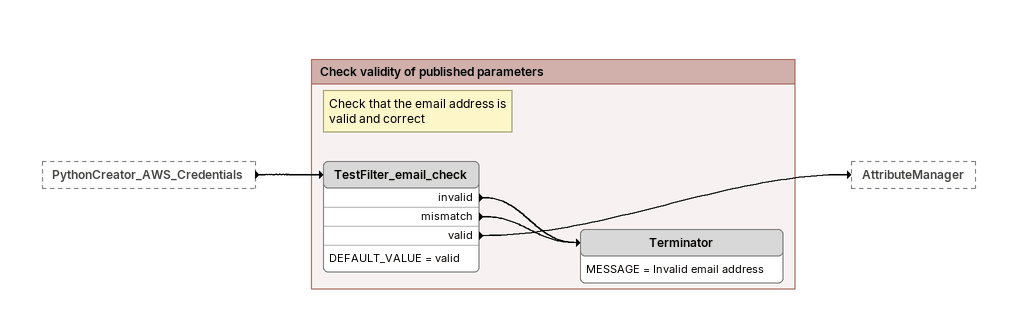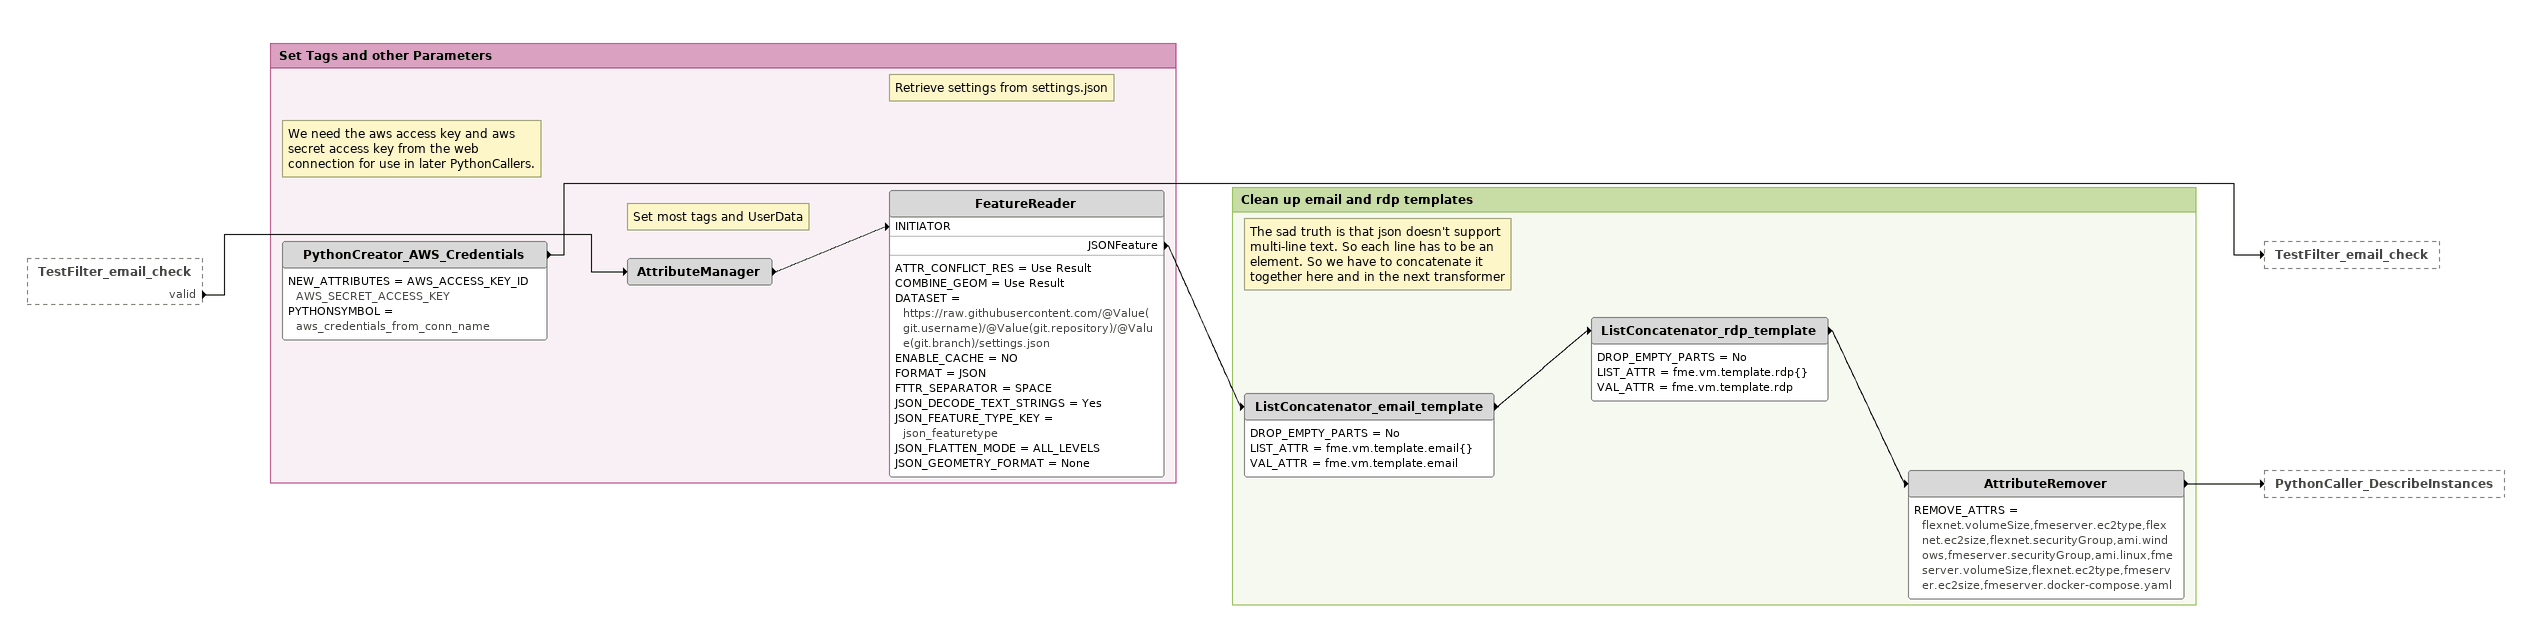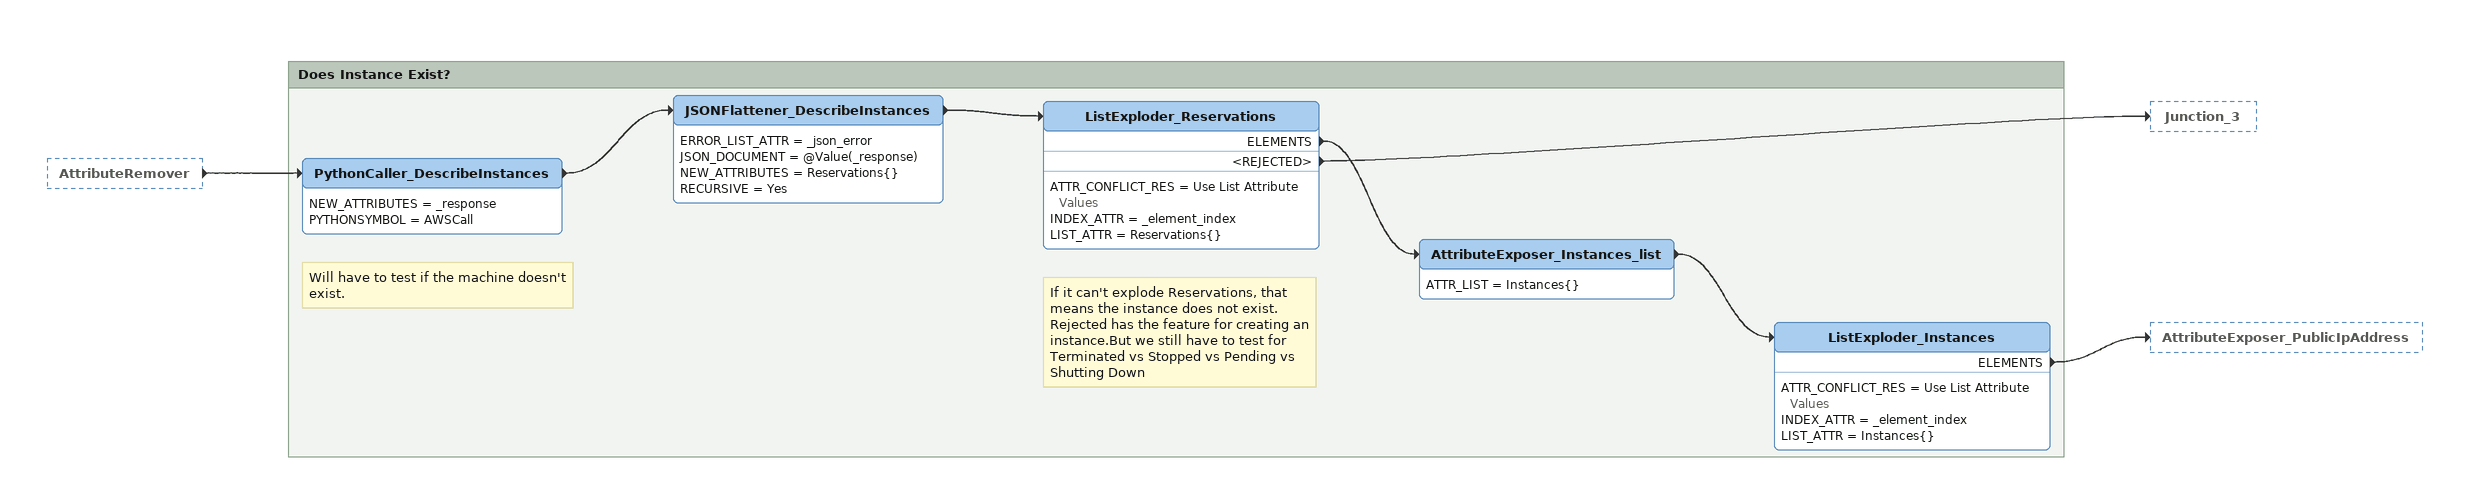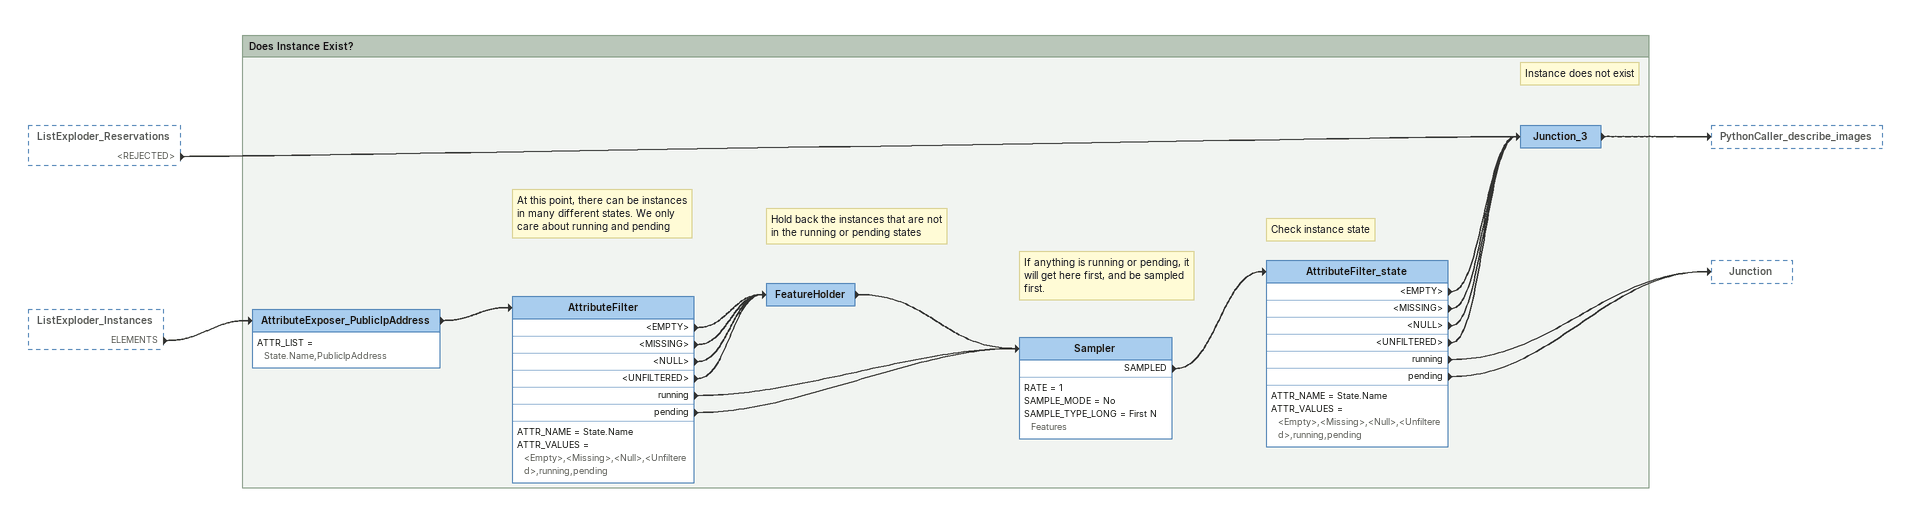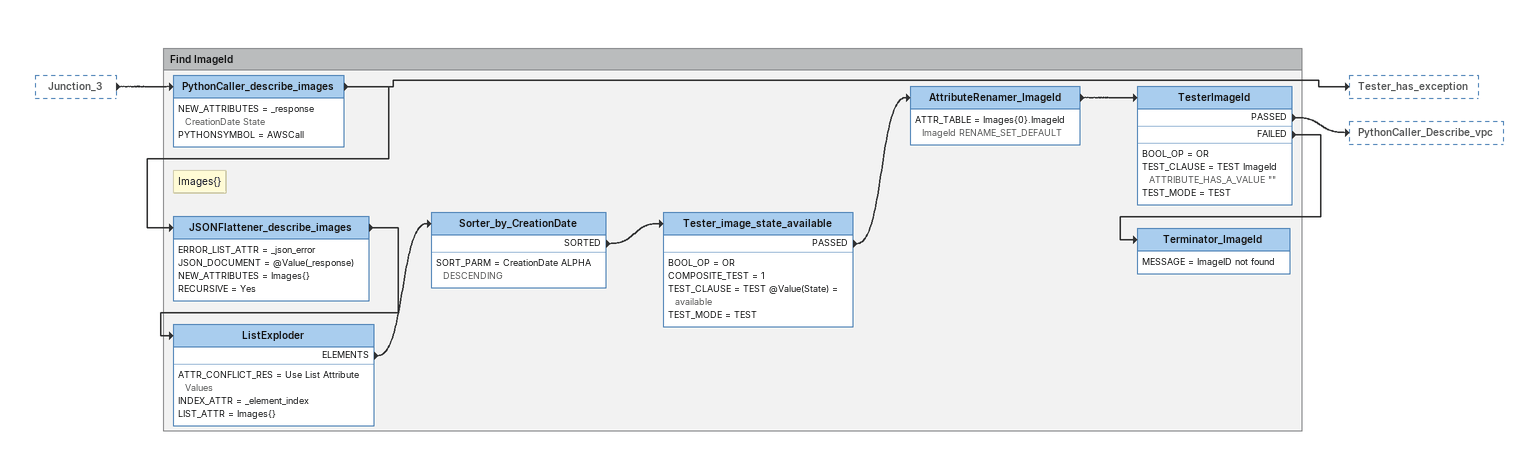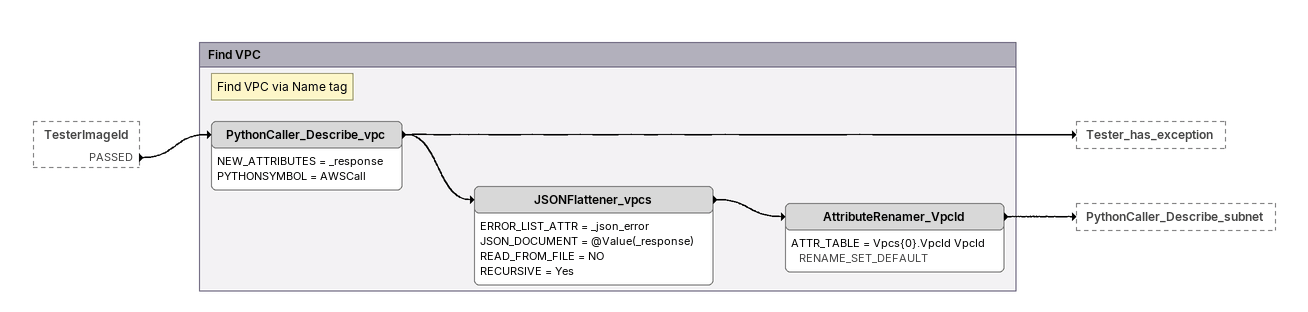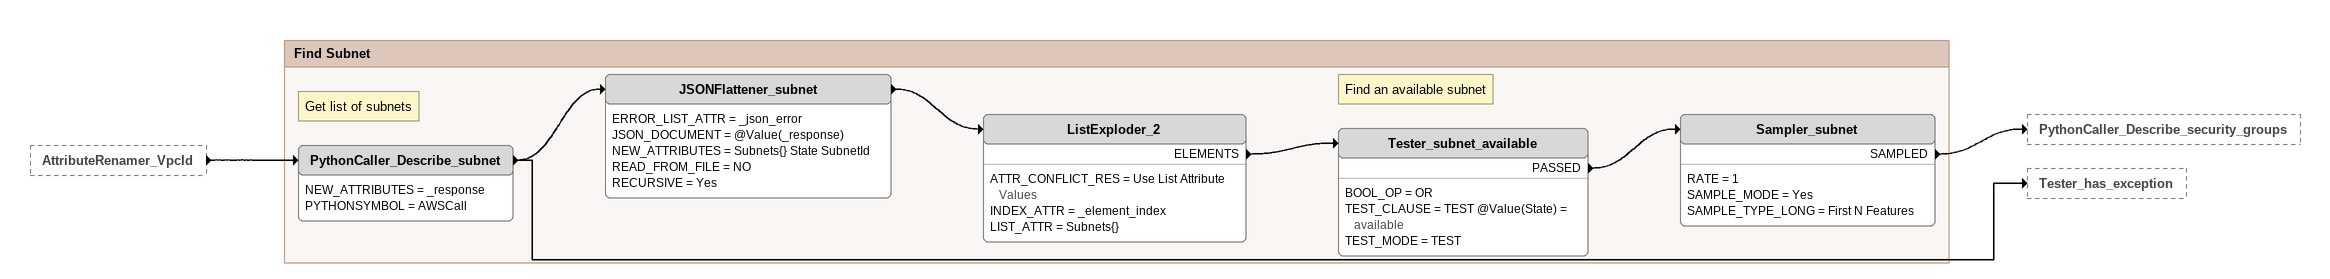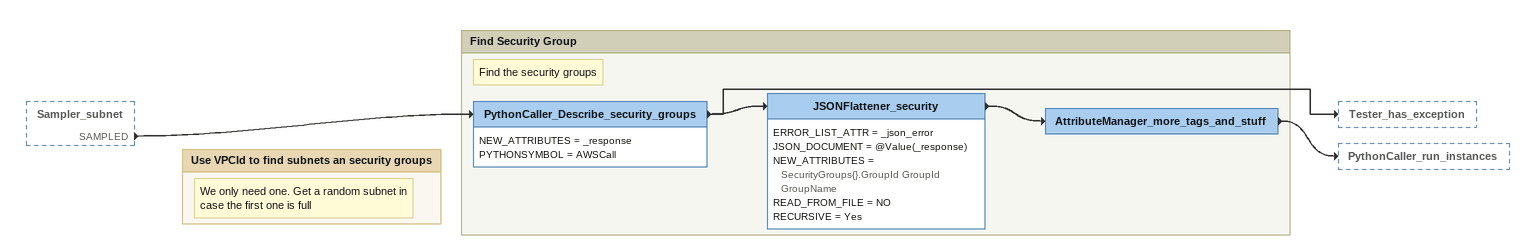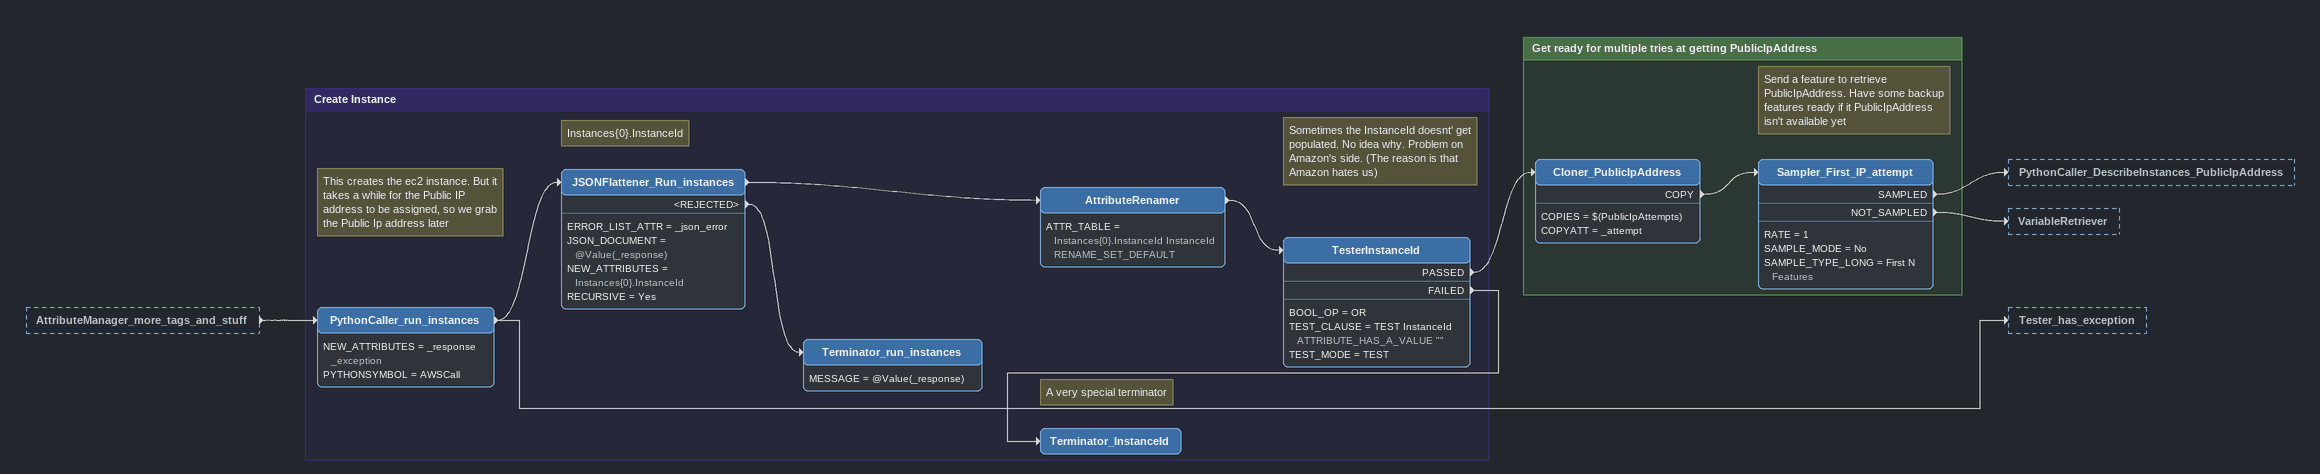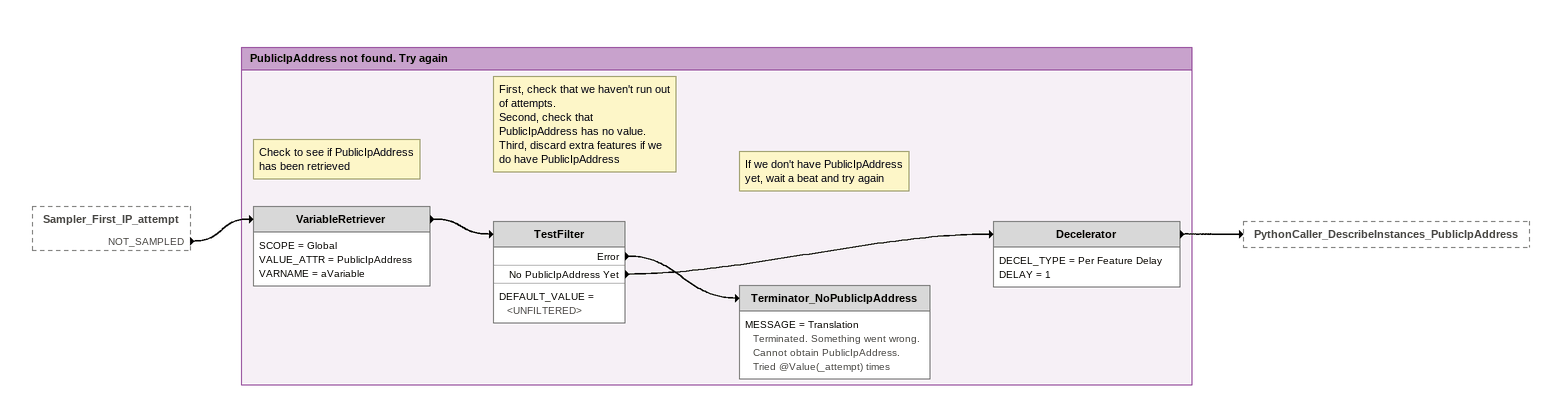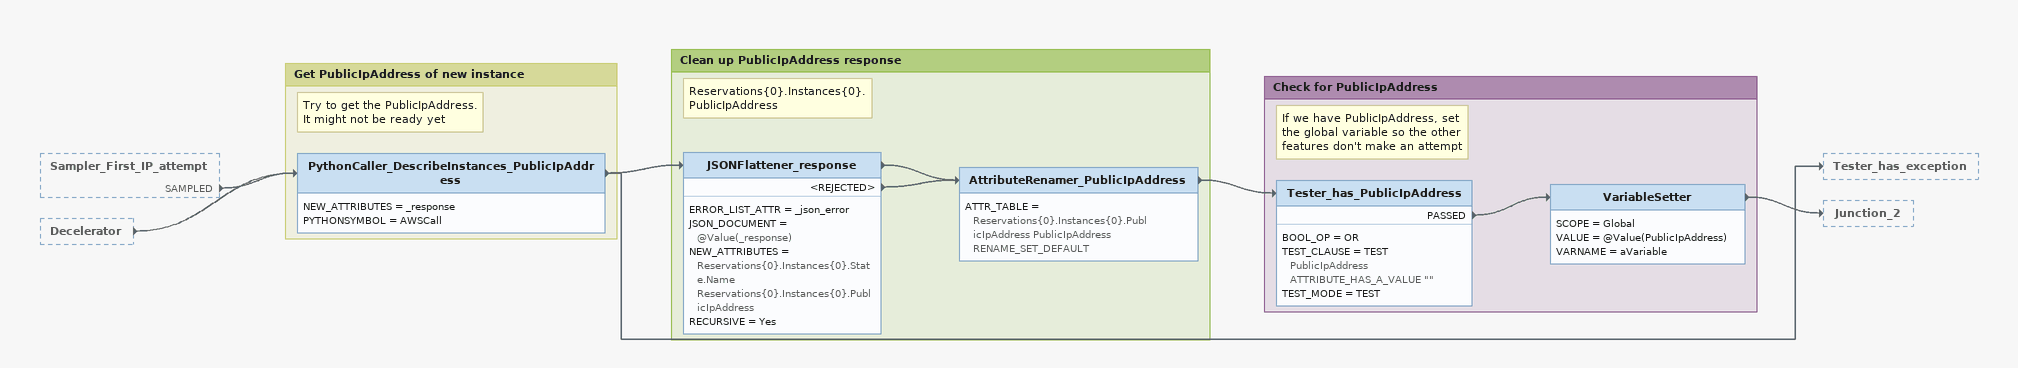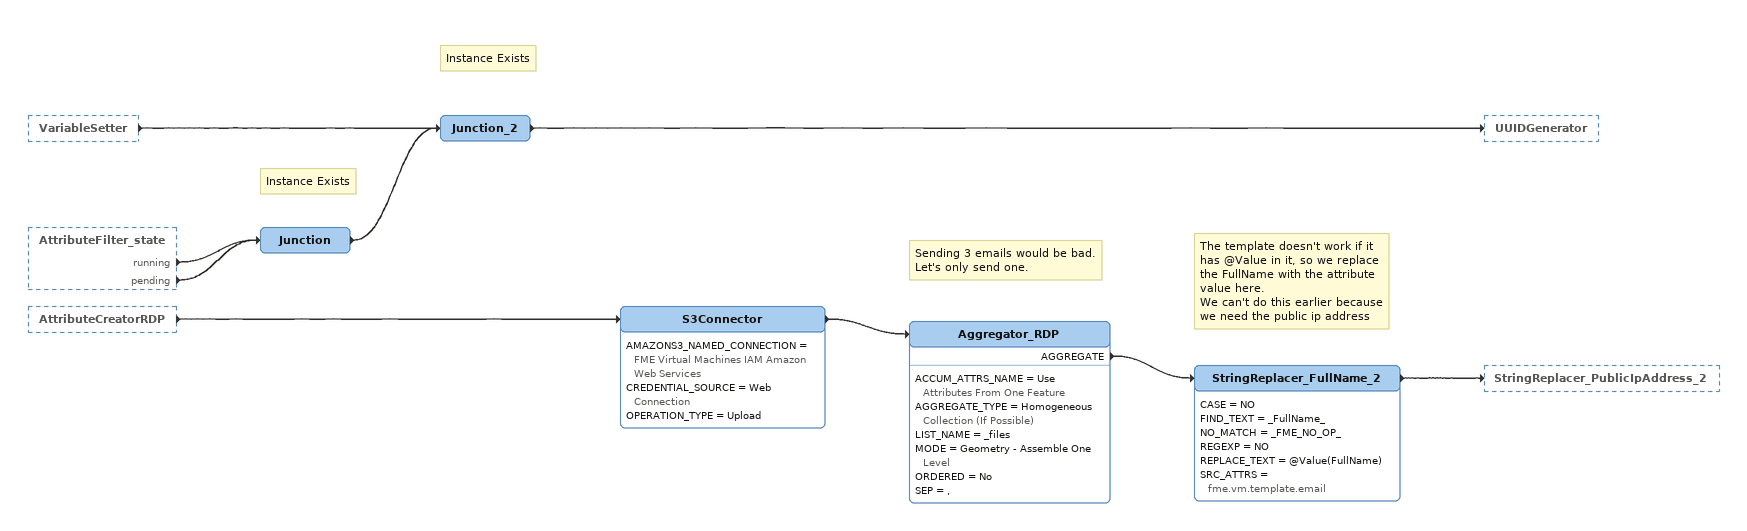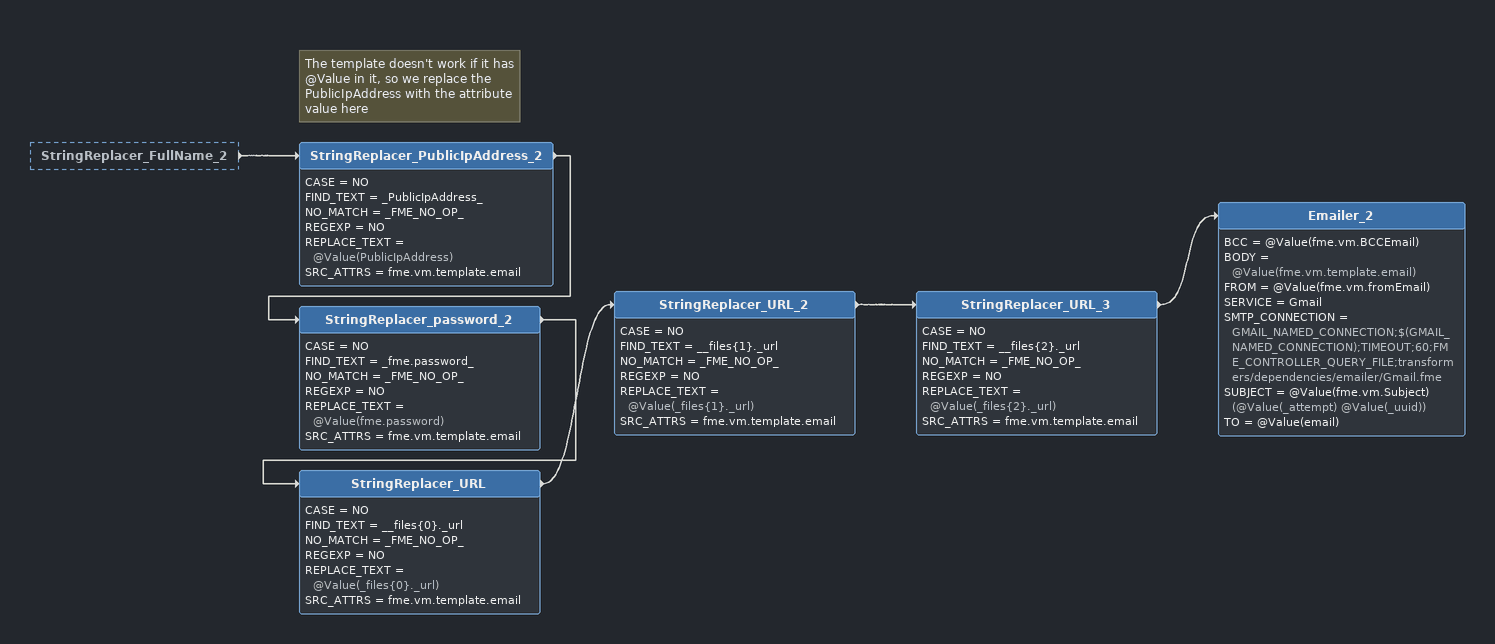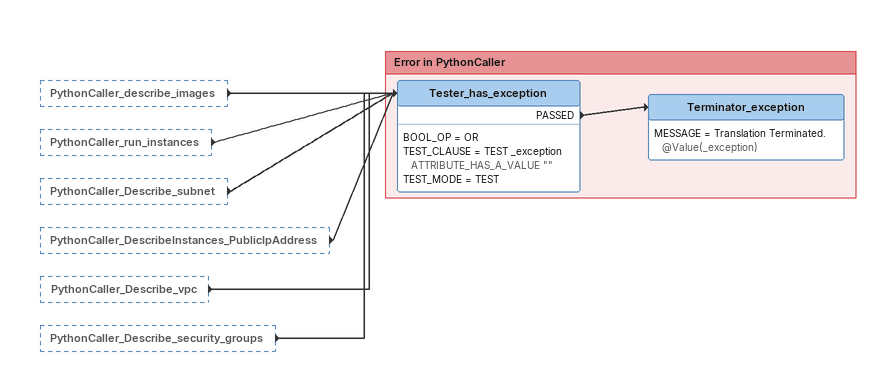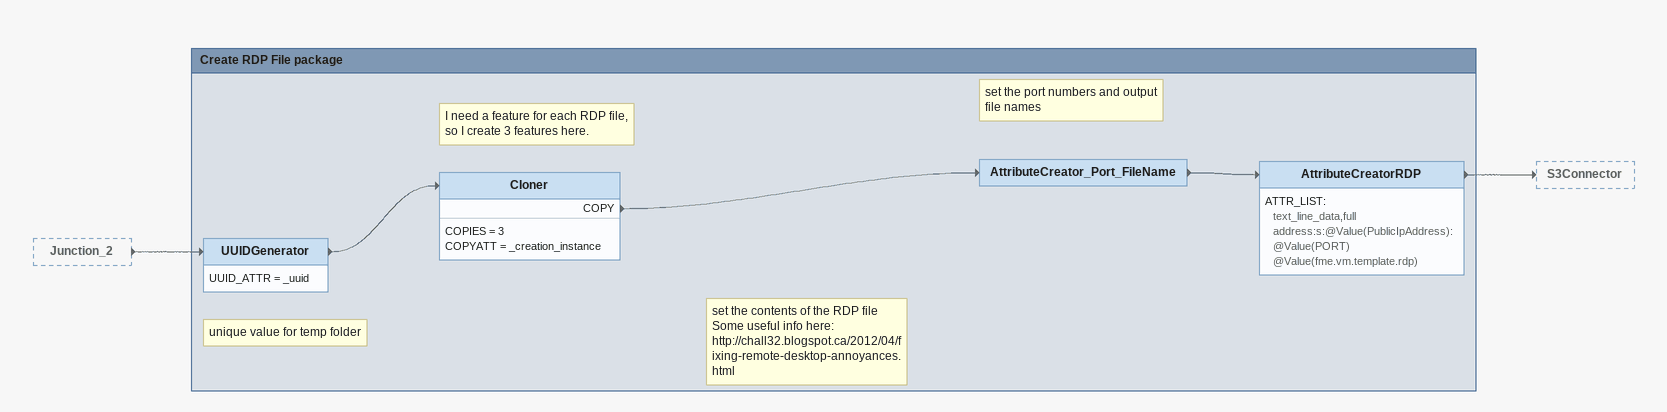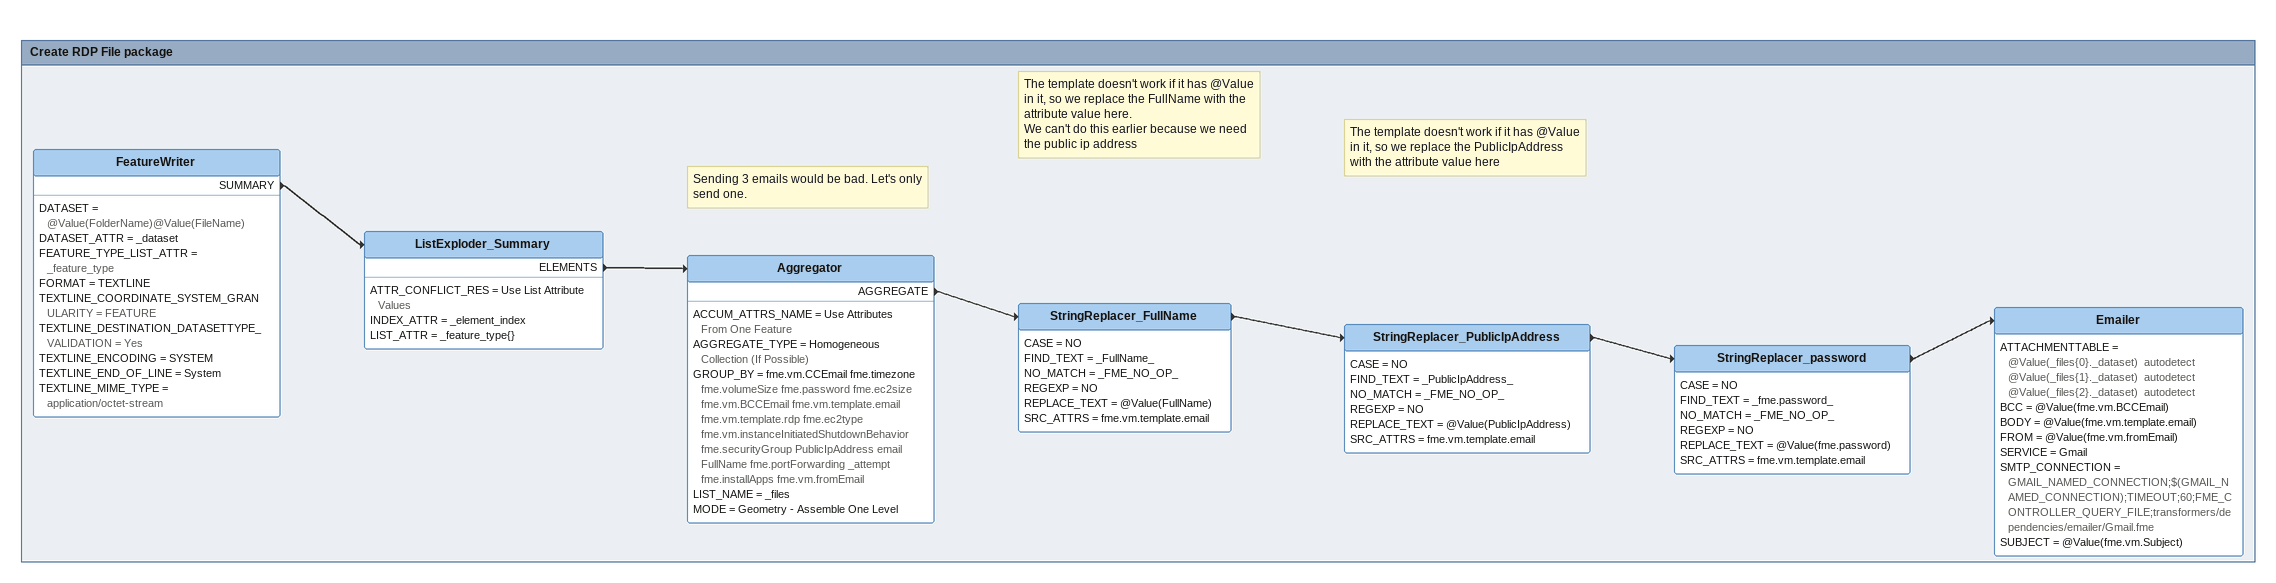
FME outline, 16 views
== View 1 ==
PythonCreator_AWS_Credentials [outside]
    -> TestFilter_email_check

Bookmark: Check validity of published parameters
Note: Check that the email address is valid and correct
TestFilter_email_check
    DEFAULT_VALUE = valid
    invalid -> Terminator
    mismatch -> Terminator
    valid -> AttributeManager
Terminator
    MESSAGE = Invalid email address

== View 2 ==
TestFilter_email_check [outside]
    valid -> AttributeManager

Bookmark: Set Tags and other Parameters
Note: We need the aws access key and aws secret access key from the web connection for use in later PythonCallers.
PythonCreator_AWS_Credentials
    NEW_ATTRIBUTES = AWS_ACCESS_KEY_ID AWS_SECRET_ACCESS_KEY
    PYTHONSYMBOL = aws_credentials_from_conn_name
    -> TestFilter_email_check
Note: Set most tags and UserData
AttributeManager
    -> FeatureReader [INITIATOR]
Note: Retrieve settings from settings.json
FeatureReader
    ATTR_CONFLICT_RES = Use Result
    COMBINE_GEOM = Use Result
    DATASET = https://raw.githubusercontent.com/@Value(git.username)/@Value(git.repository)/@Value(git.branch)/settings.json
    ENABLE_CACHE = NO
    FORMAT = JSON
    FTTR_SEPARATOR = SPACE
    JSON_DECODE_TEXT_STRINGS = Yes
    JSON_FEATURE_TYPE_KEY = json_featuretype
    JSON_FLATTEN_MODE = ALL_LEVELS
    JSON_GEOMETRY_FORMAT = None
    JSONFeature -> ListConcatenator_email_template

Bookmark: Clean up email and rdp templates
Note: The sad truth is that json doesn't support multi-line text. So each line has to be an element. So we have to concatenate it together here and in the next transformer
ListConcatenator_email_template
    DROP_EMPTY_PARTS = No
    LIST_ATTR = fme.vm.template.email{}
    VAL_ATTR = fme.vm.template.email
    -> ListConcatenator_rdp_template
ListConcatenator_rdp_template
    DROP_EMPTY_PARTS = No
    LIST_ATTR = fme.vm.template.rdp{}
    VAL_ATTR = fme.vm.template.rdp
    -> AttributeRemover
AttributeRemover
    REMOVE_ATTRS = flexnet.volumeSize,fmeserver.ec2type,flexnet.ec2size,flexnet.securityGroup,ami.windows,fmeserver.securityGroup,ami.linux,fmeserver.volumeSize,flexnet.ec2type,fmeserver.ec2size,fmeserver.docker-compose.yaml
    -> PythonCaller_DescribeInstances

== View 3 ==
AttributeRemover [outside]
    -> PythonCaller_DescribeInstances

Bookmark: Does Instance Exist?
Note: Will have to test if the machine doesn't exist.
PythonCaller_DescribeInstances
    NEW_ATTRIBUTES = _response
    PYTHONSYMBOL = AWSCall
    -> JSONFlattener_DescribeInstances
JSONFlattener_DescribeInstances
    ERROR_LIST_ATTR = _json_error
    JSON_DOCUMENT = @Value(_response)
    NEW_ATTRIBUTES = Reservations{}
    RECURSIVE = Yes
    -> ListExploder_Reservations
Note: If it can't explode Reservations, that means the instance does not exist. Rejected has the feature for creating an instance.But we still have to test for Terminated vs Stopped vs Pending vs Shutting Down
ListExploder_Reservations
    ATTR_CONFLICT_RES = Use List Attribute Values
    INDEX_ATTR = _element_index
    LIST_ATTR = Reservations{}
    ELEMENTS -> AttributeExposer_Instances_list
    <REJECTED> -> Junction_3
AttributeExposer_Instances_list
    ATTR_LIST = Instances{}
    -> ListExploder_Instances
ListExploder_Instances
    ATTR_CONFLICT_RES = Use List Attribute Values
    INDEX_ATTR = _element_index
    LIST_ATTR = Instances{}
    ELEMENTS -> AttributeExposer_PublicIpAddress

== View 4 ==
ListExploder_Reservations [outside]
    <REJECTED> -> Junction_3
ListExploder_Instances [outside]
    ELEMENTS -> AttributeExposer_PublicIpAddress

Bookmark: Does Instance Exist?
AttributeExposer_PublicIpAddress
    ATTR_LIST = State.Name,PublicIpAddress
    -> AttributeFilter
Note: At this point, there can be instances in many different states. We only care about running and pending
AttributeFilter
    ATTR_NAME = State.Name
    ATTR_VALUES = <Empty>,<Missing>,<Null>,<Unfiltered>,running,pending
    <EMPTY> -> FeatureHolder
    <MISSING> -> FeatureHolder
    <NULL> -> FeatureHolder
    <UNFILTERED> -> FeatureHolder
    running -> Sampler
    pending -> Sampler
Note: Hold back the instances that are not in the running or pending states
FeatureHolder
    -> Sampler
Note: If anything is running or pending, it will get here first, and be sampled first.
Sampler
    RATE = 1
    SAMPLE_MODE = No
    SAMPLE_TYPE_LONG = First N Features
    SAMPLED -> AttributeFilter_state
Note: Check instance state
AttributeFilter_state
    ATTR_NAME = State.Name
    ATTR_VALUES = <Empty>,<Missing>,<Null>,<Unfiltered>,running,pending
    <EMPTY> -> Junction_3
    <MISSING> -> Junction_3
    <NULL> -> Junction_3
    <UNFILTERED> -> Junction_3
    running -> Junction
    pending -> Junction
Note: Instance does not exist
Junction_3
    -> PythonCaller_describe_images

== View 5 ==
Junction_3 [outside]
    -> PythonCaller_describe_images

Bookmark: Find ImageId
PythonCaller_describe_images
    NEW_ATTRIBUTES = _response CreationDate State
    PYTHONSYMBOL = AWSCall
    -> JSONFlattener_describe_images
    -> Tester_has_exception
Note: Images{}
JSONFlattener_describe_images
    ERROR_LIST_ATTR = _json_error
    JSON_DOCUMENT = @Value(_response)
    NEW_ATTRIBUTES = Images{}
    RECURSIVE = Yes
    -> ListExploder
ListExploder
    ATTR_CONFLICT_RES = Use List Attribute Values
    INDEX_ATTR = _element_index
    LIST_ATTR = Images{}
    ELEMENTS -> Sorter_by_CreationDate
Sorter_by_CreationDate
    SORT_PARM = CreationDate ALPHA DESCENDING
    SORTED -> Tester_image_state_available
Tester_image_state_available
    BOOL_OP = OR
    COMPOSITE_TEST = 1
    TEST_CLAUSE = TEST @Value(State) = available
    TEST_MODE = TEST
    PASSED -> AttributeRenamer_ImageId
AttributeRenamer_ImageId
    ATTR_TABLE = Images{0}.ImageId ImageId RENAME_SET_DEFAULT
    -> TesterImageId
TesterImageId
    BOOL_OP = OR
    TEST_CLAUSE = TEST ImageId ATTRIBUTE_HAS_A_VALUE ""
    TEST_MODE = TEST
    PASSED -> PythonCaller_Describe_vpc
    FAILED -> Terminator_ImageId
Terminator_ImageId
    MESSAGE = ImageID not found

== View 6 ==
TesterImageId [outside]
    PASSED -> PythonCaller_Describe_vpc

Bookmark: Find VPC
Note: Find VPC via Name tag
PythonCaller_Describe_vpc
    NEW_ATTRIBUTES = _response
    PYTHONSYMBOL = AWSCall
    -> JSONFlattener_vpcs
    -> Tester_has_exception
JSONFlattener_vpcs
    ERROR_LIST_ATTR = _json_error
    JSON_DOCUMENT = @Value(_response)
    READ_FROM_FILE = NO
    RECURSIVE = Yes
    -> AttributeRenamer_VpcId
AttributeRenamer_VpcId
    ATTR_TABLE = Vpcs{0}.VpcId VpcId RENAME_SET_DEFAULT
    -> PythonCaller_Describe_subnet

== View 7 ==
AttributeRenamer_VpcId [outside]
    -> PythonCaller_Describe_subnet

Bookmark: Find Subnet
Note: Get list of subnets
PythonCaller_Describe_subnet
    NEW_ATTRIBUTES = _response
    PYTHONSYMBOL = AWSCall
    -> JSONFlattener_subnet
    -> Tester_has_exception
JSONFlattener_subnet
    ERROR_LIST_ATTR = _json_error
    JSON_DOCUMENT = @Value(_response)
    NEW_ATTRIBUTES = Subnets{} State SubnetId
    READ_FROM_FILE = NO
    RECURSIVE = Yes
    -> ListExploder_2
ListExploder_2
    ATTR_CONFLICT_RES = Use List Attribute Values
    INDEX_ATTR = _element_index
    LIST_ATTR = Subnets{}
    ELEMENTS -> Tester_subnet_available
Note: Find an available subnet
Tester_subnet_available
    BOOL_OP = OR
    TEST_CLAUSE = TEST @Value(State) = available
    TEST_MODE = TEST
    PASSED -> Sampler_subnet
Sampler_subnet
    RATE = 1
    SAMPLE_MODE = Yes
    SAMPLE_TYPE_LONG = First N Features
    SAMPLED -> PythonCaller_Describe_security_groups

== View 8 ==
Sampler_subnet [outside]
    SAMPLED -> PythonCaller_Describe_security_groups

Bookmark: Find Security Group
Note: Find the security groups
PythonCaller_Describe_security_groups
    NEW_ATTRIBUTES = _response
    PYTHONSYMBOL = AWSCall
    -> JSONFlattener_security
    -> Tester_has_exception
JSONFlattener_security
    ERROR_LIST_ATTR = _json_error
    JSON_DOCUMENT = @Value(_response)
    NEW_ATTRIBUTES = SecurityGroups{}.GroupId GroupId GroupName
    READ_FROM_FILE = NO
    RECURSIVE = Yes
    -> AttributeManager_more_tags_and_stuff
AttributeManager_more_tags_and_stuff
    -> PythonCaller_run_instances

Bookmark: Use VPCId to find subnets an security groups
Note: We only need one. Get a random subnet in case the first one is full

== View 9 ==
AttributeManager_more_tags_and_stuff [outside]
    -> PythonCaller_run_instances

Bookmark: Create Instance
Note: This creates the ec2 instance. But it takes a while for the Public IP address to be assigned, so we grab the Public Ip address later
PythonCaller_run_instances
    NEW_ATTRIBUTES = _response _exception
    PYTHONSYMBOL = AWSCall
    -> JSONFlattener_Run_instances
    -> Tester_has_exception
Note: Instances{0}.InstanceId
JSONFlattener_Run_instances
    ERROR_LIST_ATTR = _json_error
    JSON_DOCUMENT = @Value(_response)
    NEW_ATTRIBUTES = Instances{0}.InstanceId
    RECURSIVE = Yes
    -> AttributeRenamer
    <REJECTED> -> Terminator_run_instances
AttributeRenamer
    ATTR_TABLE = Instances{0}.InstanceId InstanceId RENAME_SET_DEFAULT
    -> TesterInstanceId
Note: Sometimes the InstanceId doesnt' get populated. No idea why. Problem on Amazon's side. (The reason is that Amazon hates us)
TesterInstanceId
    BOOL_OP = OR
    TEST_CLAUSE = TEST InstanceId ATTRIBUTE_HAS_A_VALUE ""
    TEST_MODE = TEST
    PASSED -> Cloner_PublicIpAddress
    FAILED -> Terminator_InstanceId
Note: A very special terminator
Terminator_InstanceId
Terminator_run_instances
    MESSAGE = @Value(_response)

Bookmark: Get ready for multiple tries at getting PublicIpAddress
Cloner_PublicIpAddress
    COPIES = $(PublicIpAttempts)
    COPYATT = _attempt
    COPY -> Sampler_First_IP_attempt
Note: Send a feature to retrieve PublicIpAddress. Have some backup features ready if it PublicIpAddress isn't available yet
Sampler_First_IP_attempt
    RATE = 1
    SAMPLE_MODE = No
    SAMPLE_TYPE_LONG = First N Features
    SAMPLED -> PythonCaller_DescribeInstances_PublicIpAddress
    NOT_SAMPLED -> VariableRetriever

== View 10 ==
Sampler_First_IP_attempt [outside]
    NOT_SAMPLED -> VariableRetriever

Bookmark: PublicIpAddress not found. Try again
Note: Check to see if PublicIpAddress has been retrieved
VariableRetriever
    SCOPE = Global
    VALUE_ATTR = PublicIpAddress
    VARNAME = aVariable
    -> TestFilter
Note: First, check that we haven't run out of attempts. / Second, check that PublicIpAddress has no value. / Third, discard extra features if we do have PublicIpAddress
TestFilter
    DEFAULT_VALUE = <UNFILTERED>
    Error -> Terminator_NoPublicIpAddress
    No PublicIpAddress Yet -> Decelerator
Note: If we don't have PublicIpAddress yet, wait a beat and try again
Decelerator
    DECEL_TYPE = Per Feature Delay
    DELAY = 1
    -> PythonCaller_DescribeInstances_PublicIpAddress
Terminator_NoPublicIpAddress
    MESSAGE = Translation Terminated. Something went wrong. Cannot obtain PublicIpAddress. Tried @Value(_attempt) times

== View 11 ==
Sampler_First_IP_attempt [outside]
    SAMPLED -> PythonCaller_DescribeInstances_PublicIpAddress
Decelerator [outside]
    -> PythonCaller_DescribeInstances_PublicIpAddress

Bookmark: Get PublicIpAddress of new instance
Note: Try to get the PublicIpAddress. It might not be ready yet
PythonCaller_DescribeInstances_PublicIpAddress
    NEW_ATTRIBUTES = _response
    PYTHONSYMBOL = AWSCall
    -> JSONFlattener_response
    -> Tester_has_exception

Bookmark: Clean up PublicIpAddress response
Note: Reservations{0}.Instances{0}.PublicIpAddress
JSONFlattener_response
    ERROR_LIST_ATTR = _json_error
    JSON_DOCUMENT = @Value(_response)
    NEW_ATTRIBUTES = Reservations{0}.Instances{0}.State.Name Reservations{0}.Instances{0}.PublicIpAddress
    RECURSIVE = Yes
    -> AttributeRenamer_PublicIpAddress
    <REJECTED> -> AttributeRenamer_PublicIpAddress
AttributeRenamer_PublicIpAddress
    ATTR_TABLE = Reservations{0}.Instances{0}.PublicIpAddress PublicIpAddress RENAME_SET_DEFAULT
    -> Tester_has_PublicIpAddress

Bookmark: Check for PublicIpAddress
Note: If we have PublicIpAddress, set the global variable so the other features don't make an attempt
Tester_has_PublicIpAddress
    BOOL_OP = OR
    TEST_CLAUSE = TEST PublicIpAddress ATTRIBUTE_HAS_A_VALUE ""
    TEST_MODE = TEST
    PASSED -> VariableSetter
VariableSetter
    SCOPE = Global
    VALUE = @Value(PublicIpAddress)
    VARNAME = aVariable
    -> Junction_2

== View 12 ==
VariableSetter [outside]
    -> Junction_2
AttributeFilter_state [outside]
    running -> Junction
    pending -> Junction
AttributeCreatorRDP [outside]
    -> S3Connector
Note: Instance Exists
Junction
    -> Junction_2
Note: Instance Exists
Junction_2
    -> UUIDGenerator
S3Connector
    AMAZONS3_NAMED_CONNECTION = FME Virtual Machines IAM Amazon Web Services
    CREDENTIAL_SOURCE = Web Connection
    OPERATION_TYPE = Upload
    -> Aggregator_RDP
Note: Sending 3 emails would be bad. Let's only send one.
Aggregator_RDP
    ACCUM_ATTRS_NAME = Use Attributes From One Feature
    AGGREGATE_TYPE = Homogeneous Collection (If Possible)
    LIST_NAME = _files
    MODE = Geometry - Assemble One Level
    ORDERED = No
    SEP = ,
    AGGREGATE -> StringReplacer_FullName_2
Note: The template doesn't work if it has @Value in it, so we replace the FullName with the attribute value here. / We can't do this earlier because we need the public ip address
StringReplacer_FullName_2
    CASE = NO
    FIND_TEXT = _FullName_
    NO_MATCH = _FME_NO_OP_
    REGEXP = NO
    REPLACE_TEXT = @Value(FullName)
    SRC_ATTRS = fme.vm.template.email
    -> StringReplacer_PublicIpAddress_2

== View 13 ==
StringReplacer_FullName_2 [outside]
    -> StringReplacer_PublicIpAddress_2
Note: The template doesn't work if it has @Value in it, so we replace the PublicIpAddress with the attribute value here
StringReplacer_PublicIpAddress_2
    CASE = NO
    FIND_TEXT = _PublicIpAddress_
    NO_MATCH = _FME_NO_OP_
    REGEXP = NO
    REPLACE_TEXT = @Value(PublicIpAddress)
    SRC_ATTRS = fme.vm.template.email
    -> StringReplacer_password_2
StringReplacer_password_2
    CASE = NO
    FIND_TEXT = _fme.password_
    NO_MATCH = _FME_NO_OP_
    REGEXP = NO
    REPLACE_TEXT = @Value(fme.password)
    SRC_ATTRS = fme.vm.template.email
    -> StringReplacer_URL
StringReplacer_URL
    CASE = NO
    FIND_TEXT = __files{0}._url
    NO_MATCH = _FME_NO_OP_
    REGEXP = NO
    REPLACE_TEXT = @Value(_files{0}._url)
    SRC_ATTRS = fme.vm.template.email
    -> StringReplacer_URL_2
StringReplacer_URL_2
    CASE = NO
    FIND_TEXT = __files{1}._url
    NO_MATCH = _FME_NO_OP_
    REGEXP = NO
    REPLACE_TEXT = @Value(_files{1}._url)
    SRC_ATTRS = fme.vm.template.email
    -> StringReplacer_URL_3
StringReplacer_URL_3
    CASE = NO
    FIND_TEXT = __files{2}._url
    NO_MATCH = _FME_NO_OP_
    REGEXP = NO
    REPLACE_TEXT = @Value(_files{2}._url)
    SRC_ATTRS = fme.vm.template.email
    -> Emailer_2
Emailer_2
    BCC = @Value(fme.vm.BCCEmail)
    BODY = @Value(fme.vm.template.email)
    FROM = @Value(fme.vm.fromEmail)
    SERVICE = Gmail
    SMTP_CONNECTION = GMAIL_NAMED_CONNECTION;$(GMAIL_NAMED_CONNECTION);TIMEOUT;60;FME_CONTROLLER_QUERY_FILE;transformers/dependencies/emailer/Gmail.fme
    SUBJECT = @Value(fme.vm.Subject) (@Value(_attempt) @Value(_uuid))
    TO = @Value(email)

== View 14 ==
PythonCaller_describe_images [outside]
    -> Tester_has_exception
PythonCaller_run_instances [outside]
    -> Tester_has_exception
PythonCaller_Describe_subnet [outside]
    -> Tester_has_exception
PythonCaller_DescribeInstances_PublicIpAddress [outside]
    -> Tester_has_exception
PythonCaller_Describe_vpc [outside]
    -> Tester_has_exception
PythonCaller_Describe_security_groups [outside]
    -> Tester_has_exception

Bookmark: Error in PythonCaller
Tester_has_exception
    BOOL_OP = OR
    TEST_CLAUSE = TEST _exception ATTRIBUTE_HAS_A_VALUE ""
    TEST_MODE = TEST
    PASSED -> Terminator_exception
Terminator_exception
    MESSAGE = Translation Terminated. @Value(_exception)

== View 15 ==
Junction_2 [outside]
    -> UUIDGenerator

Bookmark: Create RDP File package
Note: unique value for temp folder
UUIDGenerator
    UUID_ATTR = _uuid
    -> Cloner
Note: I need a feature for each RDP file, / so I create 3 features here.
Cloner
    COPIES = 3
    COPYATT = _creation_instance
    COPY -> AttributeCreator_Port_FileName
Note: set the port numbers and output file names
AttributeCreator_Port_FileName
    -> AttributeCreatorRDP
Note: set the contents of the RDP file / Some useful info here: / http://chall32.blogspot.ca/2012/04/fixing-remote-desktop-annoyances.html
AttributeCreatorRDP
    ATTR_LIST:
      text_line_data,full address:s:@Value(PublicIpAddress):@Value(PORT)
      @Value(fme.vm.template.rdp)
    -> S3Connector

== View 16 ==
Bookmark: Create RDP File package
FeatureWriter
    DATASET = @Value(FolderName)@Value(FileName)
    DATASET_ATTR = _dataset
    FEATURE_TYPE_LIST_ATTR = _feature_type
    FORMAT = TEXTLINE
    TEXTLINE_COORDINATE_SYSTEM_GRANULARITY = FEATURE
    TEXTLINE_DESTINATION_DATASETTYPE_VALIDATION = Yes
    TEXTLINE_ENCODING = SYSTEM
    TEXTLINE_END_OF_LINE = System
    TEXTLINE_MIME_TYPE = application/octet-stream
    SUMMARY -> ListExploder_Summary
ListExploder_Summary
    ATTR_CONFLICT_RES = Use List Attribute Values
    INDEX_ATTR = _element_index
    LIST_ATTR = _feature_type{}
    ELEMENTS -> Aggregator
Note: Sending 3 emails would be bad. Let's only send one.
Aggregator
    ACCUM_ATTRS_NAME = Use Attributes From One Feature
    AGGREGATE_TYPE = Homogeneous Collection (If Possible)
    GROUP_BY = fme.vm.CCEmail fme.timezone fme.volumeSize fme.password fme.ec2size fme.vm.BCCEmail fme.vm.template.email fme.vm.template.rdp fme.ec2type fme.vm.instanceInitiatedShutdownBehavior fme.securityGroup PublicIpAddress email FullName fme.portForwarding _attempt fme.installApps fme.vm.fromEmail
    LIST_NAME = _files
    MODE = Geometry - Assemble One Level
    AGGREGATE -> StringReplacer_FullName
Note: The template doesn't work if it has @Value in it, so we replace the FullName with the attribute value here. / We can't do this earlier because we need the public ip address
StringReplacer_FullName
    CASE = NO
    FIND_TEXT = _FullName_
    NO_MATCH = _FME_NO_OP_
    REGEXP = NO
    REPLACE_TEXT = @Value(FullName)
    SRC_ATTRS = fme.vm.template.email
    -> StringReplacer_PublicIpAddress
Note: The template doesn't work if it has @Value in it, so we replace the PublicIpAddress with the attribute value here
StringReplacer_PublicIpAddress
    CASE = NO
    FIND_TEXT = _PublicIpAddress_
    NO_MATCH = _FME_NO_OP_
    REGEXP = NO
    REPLACE_TEXT = @Value(PublicIpAddress)
    SRC_ATTRS = fme.vm.template.email
    -> StringReplacer_password
StringReplacer_password
    CASE = NO
    FIND_TEXT = _fme.password_
    NO_MATCH = _FME_NO_OP_
    REGEXP = NO
    REPLACE_TEXT = @Value(fme.password)
    SRC_ATTRS = fme.vm.template.email
    -> Emailer
Emailer
    ATTACHMENTTABLE = @Value(_files{0}._dataset)  autodetect @Value(_files{1}._dataset)  autodetect @Value(_files{2}._dataset)  autodetect
    BCC = @Value(fme.vm.BCCEmail)
    BODY = @Value(fme.vm.template.email)
    FROM = @Value(fme.vm.fromEmail)
    SERVICE = Gmail
    SMTP_CONNECTION = GMAIL_NAMED_CONNECTION;$(GMAIL_NAMED_CONNECTION);TIMEOUT;60;FME_CONTROLLER_QUERY_FILE;transformers/dependencies/emailer/Gmail.fme
    SUBJECT = @Value(fme.vm.Subject)
